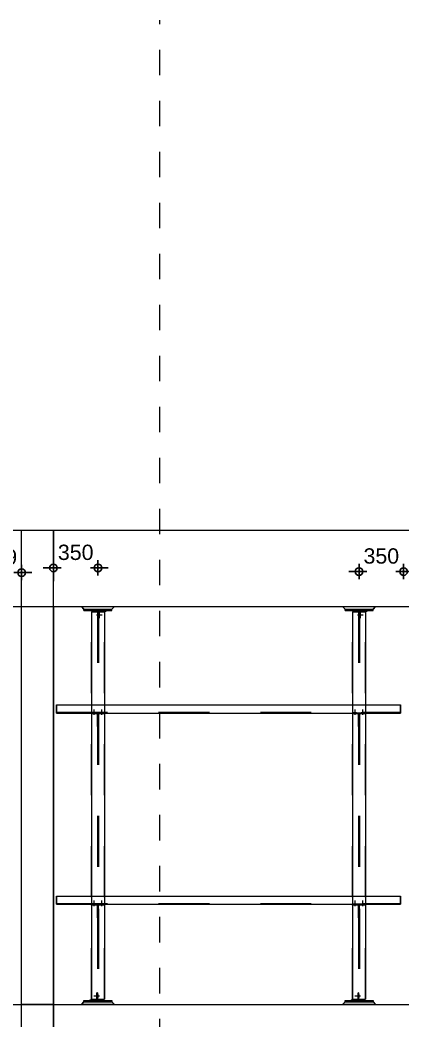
# Model space of a CAD drawing. Header units: millimetres. Extents: x 652937 to 1670132, y 1473552 to 2851037.
# Drawn here: x 663585.98 to 663588.98, y 1524533.39 to 1524541.24 of the extents above; entities that cross this region are included whole.
import ezdxf

# ---------------------------------------------------------------- set-up
doc = ezdxf.new("R2010")
doc.units = ezdxf.units.MM
for name, pattern in [('XKITLINE00', [0]), ('XKITLINE01', [4, 1, -1, 1, -1]), ('XKITLINE02', [4, 2, -2])]:
    doc.linetypes.add(name, pattern=pattern)
for name, color, linetype, lineweight in [('Bolt', 7, 'Continuous', 0), ('Part', 7, 'Continuous', 0), ('S-GRID', 7, 'Continuous', 9)]:
    doc.layers.add(name, color=color, linetype=linetype, lineweight=lineweight)
doc.layers.add('S-DIM', color=7, linetype='Continuous')
doc.styles.add('Arial', font='arial.ttf')
doc.dimstyles.new('Dim 40 - Cen', dxfattribs={"dimscale": 0.04, "dimtxt": 3, "dimasz": 1, "dimexe": 0, "dimexo": 1, "dimgap": 1.5, "dimtad": 1, "dimdec": 0, "dimlfac": 1000, "dimzin": 1, "dimdsep": 46, "dimtxsty": 'Arial', "dimblk": 'CEN1', "dimcen": 0.09, "dimclrd": 7, "dimclre": 7, "dimclrt": 7, "dimadec": 0, "dimazin": 0, "dimtfac": 1, "dimtdec": 0, "dimtix": 1, "dimtofl": 0, "dimtmove": 2, "dimatfit": 3, "dimfxl": 1, "dimtfill": 1, "dimtolj": 1, "dimtzin": 0, "dimarcsym": 1})

# ---------------------------------------------------------------- blocks, each defined once
blk = doc.blocks.new('*A39394463')
at = {"layer": 'S-GRID', "color": 7, "linetype": 'XKITLINE01', "lineweight": 0}
blk.add_line((-30.905117, -83.220099), (129.806536, -83.220099), dxfattribs=at)
blk = doc.blocks.new('*A39434467')
at = {"layer": 'S-GRID', "color": 7, "linetype": 'XKITLINE01', "lineweight": 0}
blk.add_line((-30.905117, -64.620099), (129.806536, -64.620099), dxfattribs=at)
blk = doc.blocks.new('*A39504474')
at = {"layer": 'Bolt'}
for points in [[(9.007, -71.765), (9.007, -71.795), (8.937, -71.795), (8.937, -71.765)], [(9.007, -71.795), (9.007, -71.825), (8.937, -71.825), (8.937, -71.795)], [(9.307, -71.765), (9.307, -71.795), (9.237, -71.795), (9.237, -71.765)], [(9.307, -71.795), (9.307, -71.825), (9.237, -71.825), (9.237, -71.795)]]:
    blk.add_hatch(color=7, dxfattribs=at).paths.add_polyline_path(points, flags=17)
at = {"layer": 'Bolt', "color": 7, "linetype": 'XKITLINE00', "lineweight": 0}
for p, q in [((8.937, -71.795), (8.937, -71.765)), ((8.937, -71.825), (8.937, -71.795)), ((8.972, -71.865), (8.972, -71.65)), ((9.007, -71.795), (9.007, -71.765)), ((9.007, -71.825), (9.007, -71.795)), ((9.237, -71.795), (9.237, -71.765)), ((9.237, -71.825), (9.237, -71.795)), ((9.272, -71.865), (9.272, -71.65)), ((9.307, -71.795), (9.307, -71.765)), ((9.307, -71.825), (9.307, -71.795))]:
    blk.add_line(p, q, dxfattribs=at)
blk = doc.blocks.new('*A39514475')
at = {"layer": 'Part', "color": 7, "linetype": 'XKITLINE00', "lineweight": 0}
for p, q in [((8.572017, -67.770099), (8.572017, -67.720099)), ((8.572017, -67.720099), (9.672017, -67.720099)), ((8.572017, -67.770099), (9.672128, -67.770099)), ((9.672017, -67.770099), (9.672017, -67.720099)), ((9.672128, -67.770099), (9.672128, -67.720099))]:
    blk.add_line(p, q, dxfattribs=at)
at = {"layer": 'Part', "color": 7, "linetype": 'XKITLINE02', "lineweight": 0}
for p, q in [((8.572128, -67.770099), (8.572128, -67.720099)), ((9.672128, -67.720099), (9.672017, -67.720099)), ((9.672017, -67.720099), (9.672128, -67.720099))]:
    blk.add_line(p, q, dxfattribs=at)
blk = doc.blocks.new('*A39524476')
at = {"layer": 'Part', "color": 7, "linetype": 'XKITLINE00', "lineweight": 0}
for p, q in [((9.137042, -67.770099), (9.137042, -67.820099)), ((9.162042, -67.795099), (9.162042, -67.820099)), ((9.162042, -67.795099), (9.437042, -67.795099)), ((9.162103, -67.795099), (9.162103, -67.820099)), ((9.437042, -67.795099), (9.437042, -67.770099)), ((9.437103, -67.795099), (9.437103, -67.770099))]:
    blk.add_line(p, q, dxfattribs=at)
at = {"layer": 'Part', "color": 7, "linetype": 'XKITLINE02', "lineweight": 0}
for p, q in [((9.137042, -67.770099), (9.437103, -67.770099)), ((9.137042, -67.820099), (9.137042, -68.070099)), ((9.137103, -68.070099), (9.137103, -67.770099)), ((9.162042, -67.820099), (9.162042, -68.070099)), ((9.162103, -67.820099), (9.162103, -68.070099)), ((9.437103, -67.795099), (9.437042, -67.795099)), ((9.437042, -67.795099), (9.437103, -67.795099)), ((9.137042, -68.070099), (9.162103, -68.070099))]:
    blk.add_line(p, q, dxfattribs=at)
blk = doc.blocks.new('*A39534477')
at = {"layer": 'Part', "color": 7, "linetype": 'XKITLINE00', "lineweight": 0}
for p, q in [((8.471997, -67.620099), (8.572017, -67.720099)), ((8.572017, -67.720099), (9.672017, -67.720099)), ((9.771997, -67.620099), (9.672017, -67.720099)), ((9.672128, -67.720099), (9.772148, -67.620099))]:
    blk.add_line(p, q, dxfattribs=at)
at = {"layer": 'Part', "color": 7, "linetype": 'XKITLINE02', "lineweight": 0}
for p, q in [((8.472148, -67.620099), (8.471997, -67.620099)), ((8.471997, -67.620099), (9.772148, -67.620099)), ((8.572128, -67.720099), (8.472148, -67.620099)), ((9.672017, -67.720099), (9.672128, -67.720099)), ((9.672017, -67.720099), (9.672128, -67.720099))]:
    blk.add_line(p, q, dxfattribs=at)
blk = doc.blocks.new('*A39544478')
at = {"layer": 'Bolt', "color": 7, "linetype": 'XKITLINE02', "lineweight": 0}
for p, q in [((9.067473, -67.945099), (9.282073, -67.945099)), ((9.107066, -67.910099), (9.137066, -67.910099)), ((9.10708, -67.980099), (9.13708, -67.980099)), ((9.137053, -67.910099), (9.162053, -67.910099)), ((9.137092, -67.980099), (9.162092, -67.980099))]:
    blk.add_line(p, q, dxfattribs=at)
blk = doc.blocks.new('*A39554479')
at = {"layer": 'Bolt'}
for points in [[(8.687, -67.77), (8.687, -67.72), (8.757, -67.72), (8.757, -67.77)], [(9.487, -67.77), (9.487, -67.72), (9.557, -67.72), (9.557, -67.77)]]:
    blk.add_hatch(color=7, dxfattribs=at).paths.add_polyline_path(points, flags=17)
at = {"layer": 'Bolt', "color": 7, "linetype": 'XKITLINE00', "lineweight": 0}
for p, q in [((8.687, -67.72), (8.687, -67.77)), ((8.722, -67.72), (8.722, -67.77)), ((8.757, -67.72), (8.757, -67.77)), ((9.487, -67.72), (9.487, -67.77)), ((9.522, -67.72), (9.522, -67.77)), ((9.557, -67.72), (9.557, -67.77))]:
    blk.add_line(p, q, dxfattribs=at)
blk = doc.blocks.new('*A39564480')
at = {"layer": 'Part', "color": 7, "linetype": 'XKITLINE00', "lineweight": 0}
for p, q in [((8.871897, -71.825099), (8.871897, -71.795099)), ((9.372017, -71.825099), (8.871897, -71.825099)), ((9.371897, -71.825099), (9.371897, -71.795099)), ((9.372017, -71.825099), (9.371897, -71.825099)), ((9.372017, -71.795099), (9.372017, -71.825099))]:
    blk.add_line(p, q, dxfattribs=at)
at = {"layer": 'Part', "color": 7, "linetype": 'XKITLINE02', "lineweight": 0}
for p, q in [((9.372017, -71.795099), (8.871897, -71.795099)), ((8.872017, -71.825099), (8.872017, -71.795099)), ((9.371897, -71.795099), (9.372017, -71.795099))]:
    blk.add_line(p, q, dxfattribs=at)
blk = doc.blocks.new('*A40234547')
at = {"layer": 'Part', "color": 7, "linetype": 'XKITLINE00', "lineweight": 0}
for p, q in [((6.121892, -99.720099), (6.121892, -83.220099)), ((7.371892, -83.220099), (6.121892, -83.220099)), ((7.371892, -99.720099), (7.371892, -83.220099)), ((7.372293, -86.220099), (7.372293, -97.720099)), ((7.371892, -99.720099), (6.121892, -99.720099))]:
    blk.add_line(p, q, dxfattribs=at)
at = {"layer": 'Part', "color": 7, "linetype": 'XKITLINE02', "lineweight": 0}
for p, q in [((6.122293, -99.720099), (6.122293, -83.220099)), ((7.372293, -83.220099), (7.371892, -83.220099)), ((7.372293, -83.220099), (7.372293, -86.220099)), ((7.372293, -97.720099), (7.372293, -99.720099)), ((7.372293, -99.720099), (7.371892, -99.720099))]:
    blk.add_line(p, q, dxfattribs=at)
blk = doc.blocks.new('*A40274551')
at = {"layer": 'S-GRID', "color": 7, "linetype": 'XKITLINE01', "lineweight": 0}
blk.add_line((11.546889, -148.786781), (11.546889, -44.620099), dxfattribs=at)
blk = doc.blocks.new('*A40414565')
at = {"layer": 'Part', "color": 7, "linetype": 'XKITLINE00', "lineweight": 0}
for p, q in [((19.356876, -79.475099), (19.356876, -79.325099)), ((19.356876, -79.325099), (19.386876, -79.325099)), ((19.356966, -79.825099), (19.356876, -79.475099)), ((19.356876, -79.475099), (19.386876, -79.475099)), ((19.386876, -79.475099), (19.386876, -79.325099)), ((19.386876, -79.475099), (19.386966, -79.825099)), ((19.386996, -79.825099), (19.386996, -79.325099)), ((19.356996, -79.825099), (19.356966, -79.825099)), ((19.356966, -79.825099), (19.386996, -79.825099))]:
    blk.add_line(p, q, dxfattribs=at)
at = {"layer": 'Part', "color": 7, "linetype": 'XKITLINE02', "lineweight": 0}
for p, q in [((19.356876, -79.325099), (19.356996, -79.325099)), ((19.356996, -79.325099), (19.356996, -79.825099)), ((19.386876, -79.325099), (19.386996, -79.325099)), ((19.386996, -79.325099), (19.386876, -79.325099))]:
    blk.add_line(p, q, dxfattribs=at)
blk = doc.blocks.new('*A40424566')
at = {"layer": 'Part', "color": 7, "linetype": 'XKITLINE00', "lineweight": 0}
for p, q in [((19.121876, -79.325099), (19.121876, -79.295099)), ((19.621996, -79.325099), (19.121876, -79.325099)), ((19.621876, -79.325099), (19.621876, -79.295099)), ((19.621996, -79.325099), (19.621876, -79.325099)), ((19.621996, -79.295099), (19.621996, -79.325099))]:
    blk.add_line(p, q, dxfattribs=at)
at = {"layer": 'Part', "color": 7, "linetype": 'XKITLINE02', "lineweight": 0}
for p, q in [((19.621996, -79.295099), (19.121876, -79.295099)), ((19.121996, -79.325099), (19.121996, -79.295099)), ((19.621876, -79.295099), (19.621996, -79.295099))]:
    blk.add_line(p, q, dxfattribs=at)
blk = doc.blocks.new('*A40434567')
at = {"layer": 'Part', "color": 7, "linetype": 'XKITLINE00', "lineweight": 0}
for p, q in [((19.356876, -71.975099), (19.356876, -71.825099)), ((19.356876, -71.825099), (19.386876, -71.825099)), ((19.386876, -71.975099), (19.386876, -71.825099)), ((19.386996, -72.325099), (19.386996, -71.825099)), ((19.356966, -72.325099), (19.356876, -71.975099)), ((19.356876, -71.975099), (19.386876, -71.975099)), ((19.386876, -71.975099), (19.386966, -72.325099)), ((19.356996, -72.325099), (19.356966, -72.325099)), ((19.356966, -72.325099), (19.386996, -72.325099))]:
    blk.add_line(p, q, dxfattribs=at)
at = {"layer": 'Part', "color": 7, "linetype": 'XKITLINE02', "lineweight": 0}
for p, q in [((19.356876, -71.825099), (19.356996, -71.825099)), ((19.356996, -71.825099), (19.356996, -72.325099)), ((19.386876, -71.825099), (19.386996, -71.825099)), ((19.386996, -71.825099), (19.386876, -71.825099))]:
    blk.add_line(p, q, dxfattribs=at)
blk = doc.blocks.new('*A40444568')
at = {"layer": 'Bolt'}
for points in [[(19.257, -79.265), (19.257, -79.295), (19.187, -79.295), (19.187, -79.265)], [(19.557, -79.265), (19.557, -79.295), (19.487, -79.295), (19.487, -79.265)], [(19.257, -79.295), (19.257, -79.325), (19.187, -79.325), (19.187, -79.295)], [(19.557, -79.295), (19.557, -79.325), (19.487, -79.325), (19.487, -79.295)]]:
    blk.add_hatch(color=7, dxfattribs=at).paths.add_polyline_path(points, flags=17)
at = {"layer": 'Bolt', "color": 7, "linetype": 'XKITLINE00', "lineweight": 0}
for p, q in [((19.187, -79.295), (19.187, -79.265)), ((19.222, -79.365), (19.222, -79.15)), ((19.257, -79.295), (19.257, -79.265)), ((19.487, -79.295), (19.487, -79.265)), ((19.522, -79.365), (19.522, -79.15)), ((19.557, -79.295), (19.557, -79.265)), ((19.187, -79.325), (19.187, -79.295)), ((19.257, -79.325), (19.257, -79.295)), ((19.487, -79.325), (19.487, -79.295)), ((19.557, -79.325), (19.557, -79.295))]:
    blk.add_line(p, q, dxfattribs=at)
blk = doc.blocks.new('*A40454569')
at = {"layer": 'Part', "color": 7, "linetype": 'XKITLINE00', "lineweight": 0}
for p, q in [((7.497034, -78.970099), (20.997055, -78.970099)), ((7.497034, -78.970099), (7.497034, -79.295099)), ((20.99706, -78.970099), (20.997055, -78.970099)), ((20.997055, -78.970099), (20.997055, -79.295099)), ((20.997145, -78.970099), (20.997139, -78.970099)), ((20.997139, -78.970099), (20.997139, -79.265099)), ((20.997145, -79.265099), (20.997145, -79.295099)), ((7.497034, -79.295099), (20.997055, -79.295099))]:
    blk.add_line(p, q, dxfattribs=at)
at = {"layer": 'Part', "color": 7, "linetype": 'XKITLINE02', "lineweight": 0}
for p, q in [((7.49704, -79.265099), (7.49704, -78.970099)), ((7.49704, -79.265099), (20.997139, -79.265099)), ((7.497118, -79.265099), (7.497118, -78.970099)), ((7.497124, -79.295099), (7.497124, -78.970099)), ((20.997055, -78.970099), (20.997145, -78.970099)), ((20.99706, -79.265099), (20.99706, -78.970099)), ((20.997139, -79.265099), (20.99706, -79.265099)), ((20.997145, -78.970099), (20.997145, -79.265099)), ((20.997055, -79.295099), (20.997145, -79.295099)), ((20.997055, -79.295099), (20.997145, -79.295099))]:
    blk.add_line(p, q, dxfattribs=at)
blk = doc.blocks.new('*A40474571')
at = {"layer": 'Part', "color": 7, "linetype": 'XKITLINE00', "lineweight": 0}
for p, q in [((6.121892, -83.220099), (6.121892, -64.620099)), ((6.121892, -64.620099), (7.371892, -64.620099)), ((7.371892, -83.220099), (7.371892, -64.620099)), ((7.372293, -67.620099), (7.372293, -83.220099)), ((7.371892, -83.220099), (6.121892, -83.220099))]:
    blk.add_line(p, q, dxfattribs=at)
at = {"layer": 'Part', "color": 7, "linetype": 'XKITLINE02', "lineweight": 0}
for p, q in [((6.122293, -83.220099), (6.122293, -64.620099)), ((7.371892, -64.620099), (7.372293, -64.620099)), ((7.371892, -64.620099), (7.372293, -64.620099)), ((7.372293, -64.620099), (7.372293, -67.620099)), ((7.372293, -83.220099), (7.371892, -83.220099)), ((7.371892, -83.220099), (7.372293, -83.220099))]:
    blk.add_line(p, q, dxfattribs=at)
blk = doc.blocks.new('*A40494573')
at = {"layer": 'Part', "color": 7, "linetype": 'XKITLINE00', "lineweight": 0}
for p, q in [((8.872022, -67.820099), (8.87203, -67.820099)), ((8.872022, -67.820099), (8.872022, -71.470099)), ((8.872022, -67.820099), (9.37203, -67.820099)), ((9.372022, -67.820099), (9.372022, -71.470099)), ((9.372115, -67.820099), (9.372115, -71.470099)), ((9.372123, -67.820099), (9.372115, -67.820099)), ((8.872022, -71.825099), (8.872022, -78.970099)), ((9.372022, -71.795099), (9.372022, -78.970099)), ((9.372115, -71.795099), (9.372115, -78.970099)), ((8.872022, -79.325099), (8.872022, -83.020099)), ((9.372022, -79.295099), (9.372022, -83.020099)), ((9.372115, -79.295099), (9.372115, -83.020099)), ((8.872022, -83.020099), (8.87203, -83.020099)), ((8.872022, -83.020099), (9.37203, -83.020099)), ((9.372115, -83.020099), (9.372123, -83.020099))]:
    blk.add_line(p, q, dxfattribs=at)
at = {"layer": 'Part', "color": 7, "linetype": 'XKITLINE02', "lineweight": 0}
for p, q in [((8.87203, -67.820099), (8.87203, -83.020099)), ((8.872115, -83.020099), (8.872115, -67.820099)), ((8.872115, -67.820099), (8.872123, -67.820099)), ((8.872123, -67.820099), (8.872123, -83.020099)), ((9.10703, -67.820099), (9.10703, -83.020099)), ((9.107115, -67.820099), (9.107115, -83.020099)), ((9.13703, -67.820099), (9.13703, -83.020099)), ((9.137115, -67.820099), (9.137115, -83.020099)), ((9.37203, -67.820099), (9.37203, -83.020099)), ((9.37203, -67.820099), (9.372115, -67.820099)), ((9.37203, -67.820099), (9.372123, -67.820099)), ((9.372123, -83.020099), (9.372123, -67.820099)), ((8.872022, -71.470099), (8.872022, -71.825099)), ((9.372022, -71.470099), (9.372022, -71.795099)), ((9.372115, -71.470099), (9.372115, -71.795099)), ((8.872022, -78.970099), (8.872022, -79.325099)), ((9.372022, -78.970099), (9.372022, -79.295099)), ((9.372115, -78.970099), (9.372115, -79.295099)), ((8.872123, -83.020099), (8.872115, -83.020099)), ((9.37203, -83.020099), (9.372115, -83.020099)), ((9.37203, -83.020099), (9.372123, -83.020099))]:
    blk.add_line(p, q, dxfattribs=at)
blk = doc.blocks.new('*A40544578')
at = {"layer": 'Bolt'}
for points in [[(9.007, -79.265), (9.007, -79.295), (8.937, -79.295), (8.937, -79.265)], [(9.307, -79.265), (9.307, -79.295), (9.237, -79.295), (9.237, -79.265)], [(9.007, -79.295), (9.007, -79.325), (8.937, -79.325), (8.937, -79.295)], [(9.307, -79.295), (9.307, -79.325), (9.237, -79.325), (9.237, -79.295)]]:
    blk.add_hatch(color=7, dxfattribs=at).paths.add_polyline_path(points, flags=17)
at = {"layer": 'Bolt', "color": 7, "linetype": 'XKITLINE00', "lineweight": 0}
for p, q in [((8.937, -79.295), (8.937, -79.265)), ((8.972, -79.365), (8.972, -79.15)), ((9.007, -79.295), (9.007, -79.265)), ((9.237, -79.295), (9.237, -79.265)), ((9.272, -79.365), (9.272, -79.15)), ((9.307, -79.295), (9.307, -79.265)), ((8.937, -79.325), (8.937, -79.295)), ((9.007, -79.325), (9.007, -79.295)), ((9.237, -79.325), (9.237, -79.295)), ((9.307, -79.325), (9.307, -79.295))]:
    blk.add_line(p, q, dxfattribs=at)
blk = doc.blocks.new('*A40554579')
at = {"layer": 'Part', "color": 7, "linetype": 'XKITLINE00', "lineweight": 0}
for p, q in [((8.871897, -79.325099), (8.871897, -79.295099)), ((9.372017, -79.325099), (8.871897, -79.325099)), ((9.371897, -79.325099), (9.371897, -79.295099)), ((9.372017, -79.325099), (9.371897, -79.325099)), ((9.372017, -79.295099), (9.372017, -79.325099))]:
    blk.add_line(p, q, dxfattribs=at)
at = {"layer": 'Part', "color": 7, "linetype": 'XKITLINE02', "lineweight": 0}
for p, q in [((9.372017, -79.295099), (8.871897, -79.295099)), ((8.872017, -79.325099), (8.872017, -79.295099)), ((9.371897, -79.295099), (9.372017, -79.295099))]:
    blk.add_line(p, q, dxfattribs=at)
blk = doc.blocks.new('*A40564580')
at = {"layer": 'Part', "color": 7, "linetype": 'XKITLINE00', "lineweight": 0}
for p, q in [((9.106897, -79.475099), (9.106897, -79.325099)), ((9.106897, -79.325099), (9.136897, -79.325099)), ((9.106987, -79.825099), (9.106897, -79.475099)), ((9.106897, -79.475099), (9.136897, -79.475099)), ((9.136897, -79.475099), (9.136897, -79.325099)), ((9.136897, -79.475099), (9.136987, -79.825099)), ((9.137017, -79.825099), (9.137017, -79.325099)), ((9.107017, -79.825099), (9.106987, -79.825099)), ((9.106987, -79.825099), (9.137017, -79.825099))]:
    blk.add_line(p, q, dxfattribs=at)
at = {"layer": 'Part', "color": 7, "linetype": 'XKITLINE02', "lineweight": 0}
for p, q in [((9.106897, -79.325099), (9.107017, -79.325099)), ((9.107017, -79.325099), (9.107017, -79.825099)), ((9.136897, -79.325099), (9.137017, -79.325099)), ((9.137017, -79.325099), (9.136897, -79.325099))]:
    blk.add_line(p, q, dxfattribs=at)
blk = doc.blocks.new('*A40574581')
at = {"layer": 'Part', "color": 7, "linetype": 'XKITLINE00', "lineweight": 0}
for p, q in [((9.106897, -71.975099), (9.106897, -71.825099)), ((9.106897, -71.825099), (9.136897, -71.825099)), ((9.136897, -71.975099), (9.136897, -71.825099)), ((9.137017, -72.325099), (9.137017, -71.825099)), ((9.106987, -72.325099), (9.106897, -71.975099)), ((9.106897, -71.975099), (9.136897, -71.975099)), ((9.136897, -71.975099), (9.136987, -72.325099)), ((9.107017, -72.325099), (9.106987, -72.325099)), ((9.106987, -72.325099), (9.137017, -72.325099))]:
    blk.add_line(p, q, dxfattribs=at)
at = {"layer": 'Part', "color": 7, "linetype": 'XKITLINE02', "lineweight": 0}
for p, q in [((9.106897, -71.825099), (9.107017, -71.825099)), ((9.107017, -71.825099), (9.107017, -72.325099)), ((9.136897, -71.825099), (9.137017, -71.825099)), ((9.137017, -71.825099), (9.136897, -71.825099))]:
    blk.add_line(p, q, dxfattribs=at)
blk = doc.blocks.new('*A40594583')
at = {"layer": 'Bolt'}
for points in [[(19.257, -71.765), (19.257, -71.795), (19.187, -71.795), (19.187, -71.765)], [(19.257, -71.795), (19.257, -71.825), (19.187, -71.825), (19.187, -71.795)], [(19.557, -71.765), (19.557, -71.795), (19.487, -71.795), (19.487, -71.765)], [(19.557, -71.795), (19.557, -71.825), (19.487, -71.825), (19.487, -71.795)]]:
    blk.add_hatch(color=7, dxfattribs=at).paths.add_polyline_path(points, flags=17)
at = {"layer": 'Bolt', "color": 7, "linetype": 'XKITLINE00', "lineweight": 0}
for p, q in [((19.187, -71.795), (19.187, -71.765)), ((19.187, -71.825), (19.187, -71.795)), ((19.222, -71.865), (19.222, -71.65)), ((19.257, -71.795), (19.257, -71.765)), ((19.257, -71.825), (19.257, -71.795)), ((19.487, -71.795), (19.487, -71.765)), ((19.487, -71.825), (19.487, -71.795)), ((19.522, -71.865), (19.522, -71.65)), ((19.557, -71.795), (19.557, -71.765)), ((19.557, -71.825), (19.557, -71.795))]:
    blk.add_line(p, q, dxfattribs=at)
blk = doc.blocks.new('*A40604584')
at = {"layer": 'Part', "color": 7, "linetype": 'XKITLINE00', "lineweight": 0}
for p, q in [((18.821996, -67.770099), (18.821996, -67.720099)), ((18.821996, -67.720099), (19.921996, -67.720099)), ((18.821996, -67.770099), (19.922106, -67.770099)), ((19.921996, -67.770099), (19.921996, -67.720099)), ((19.922106, -67.770099), (19.922106, -67.720099))]:
    blk.add_line(p, q, dxfattribs=at)
at = {"layer": 'Part', "color": 7, "linetype": 'XKITLINE02', "lineweight": 0}
for p, q in [((18.822106, -67.770099), (18.822106, -67.720099)), ((19.922106, -67.720099), (19.921996, -67.720099)), ((19.921996, -67.720099), (19.922106, -67.720099))]:
    blk.add_line(p, q, dxfattribs=at)
blk = doc.blocks.new('*A40614585')
at = {"layer": 'Part', "color": 7, "linetype": 'XKITLINE00', "lineweight": 0}
for p, q in [((19.387021, -67.770099), (19.387021, -67.820099)), ((19.412021, -67.795099), (19.412021, -67.820099)), ((19.412021, -67.795099), (19.687021, -67.795099)), ((19.412081, -67.795099), (19.412081, -67.820099)), ((19.687021, -67.795099), (19.687021, -67.770099)), ((19.687081, -67.795099), (19.687081, -67.770099))]:
    blk.add_line(p, q, dxfattribs=at)
at = {"layer": 'Part', "color": 7, "linetype": 'XKITLINE02', "lineweight": 0}
for p, q in [((19.387021, -67.770099), (19.687081, -67.770099)), ((19.387021, -67.820099), (19.387021, -68.070099)), ((19.387081, -68.070099), (19.387081, -67.770099)), ((19.412021, -67.820099), (19.412021, -68.070099)), ((19.412081, -67.820099), (19.412081, -68.070099)), ((19.687081, -67.795099), (19.687021, -67.795099)), ((19.687021, -67.795099), (19.687081, -67.795099)), ((19.387021, -68.070099), (19.412081, -68.070099))]:
    blk.add_line(p, q, dxfattribs=at)
blk = doc.blocks.new('*A40624586')
at = {"layer": 'Part', "color": 7, "linetype": 'XKITLINE00', "lineweight": 0}
for p, q in [((18.721976, -67.620099), (18.821996, -67.720099)), ((18.821996, -67.720099), (19.921996, -67.720099)), ((20.021976, -67.620099), (19.921996, -67.720099)), ((19.922106, -67.720099), (20.022126, -67.620099))]:
    blk.add_line(p, q, dxfattribs=at)
at = {"layer": 'Part', "color": 7, "linetype": 'XKITLINE02', "lineweight": 0}
for p, q in [((18.722126, -67.620099), (18.721976, -67.620099)), ((18.721976, -67.620099), (20.022126, -67.620099)), ((18.822106, -67.720099), (18.722126, -67.620099)), ((19.921996, -67.720099), (19.922106, -67.720099)), ((19.921996, -67.720099), (19.922106, -67.720099))]:
    blk.add_line(p, q, dxfattribs=at)
blk = doc.blocks.new('*A40634587')
at = {"layer": 'Bolt', "color": 7, "linetype": 'XKITLINE02', "lineweight": 0}
for p, q in [((19.317451, -67.945099), (19.532051, -67.945099)), ((19.357044, -67.910099), (19.387044, -67.910099)), ((19.357058, -67.980099), (19.387058, -67.980099)), ((19.387031, -67.910099), (19.412031, -67.910099)), ((19.38707, -67.980099), (19.41207, -67.980099))]:
    blk.add_line(p, q, dxfattribs=at)
blk = doc.blocks.new('*A40644588')
at = {"layer": 'Bolt'}
for points in [[(18.937, -67.77), (18.937, -67.72), (19.007, -67.72), (19.007, -67.77)], [(19.737, -67.77), (19.737, -67.72), (19.807, -67.72), (19.807, -67.77)]]:
    blk.add_hatch(color=7, dxfattribs=at).paths.add_polyline_path(points, flags=17)
at = {"layer": 'Bolt', "color": 7, "linetype": 'XKITLINE00', "lineweight": 0}
for p, q in [((18.937, -67.72), (18.937, -67.77)), ((18.972, -67.72), (18.972, -67.77)), ((19.007, -67.72), (19.007, -67.77)), ((19.737, -67.72), (19.737, -67.77)), ((19.772, -67.72), (19.772, -67.77)), ((19.807, -67.72), (19.807, -67.77))]:
    blk.add_line(p, q, dxfattribs=at)
blk = doc.blocks.new('*A40654589')
at = {"layer": 'Part', "color": 7, "linetype": 'XKITLINE00', "lineweight": 0}
for p, q in [((19.121876, -71.825099), (19.121876, -71.795099)), ((19.621996, -71.825099), (19.121876, -71.825099)), ((19.621876, -71.825099), (19.621876, -71.795099)), ((19.621996, -71.825099), (19.621876, -71.825099)), ((19.621996, -71.795099), (19.621996, -71.825099))]:
    blk.add_line(p, q, dxfattribs=at)
at = {"layer": 'Part', "color": 7, "linetype": 'XKITLINE02', "lineweight": 0}
for p, q in [((19.621996, -71.795099), (19.121876, -71.795099)), ((19.121996, -71.825099), (19.121996, -71.795099)), ((19.621876, -71.795099), (19.621996, -71.795099))]:
    blk.add_line(p, q, dxfattribs=at)
blk = doc.blocks.new('*A40804604')
at = {"layer": 'Part', "color": 7, "linetype": 'XKITLINE00', "lineweight": 0}
for p, q in [((7.497034, -71.470099), (20.997055, -71.470099)), ((7.497034, -71.470099), (7.497034, -71.795099)), ((7.497034, -71.795099), (20.997055, -71.795099)), ((20.99706, -71.470099), (20.997055, -71.470099)), ((20.997055, -71.470099), (20.997055, -71.795099)), ((20.997145, -71.470099), (20.997139, -71.470099)), ((20.997139, -71.470099), (20.997139, -71.765099)), ((20.997145, -71.765099), (20.997145, -71.795099))]:
    blk.add_line(p, q, dxfattribs=at)
at = {"layer": 'Part', "color": 7, "linetype": 'XKITLINE02', "lineweight": 0}
for p, q in [((7.49704, -71.765099), (7.49704, -71.470099)), ((7.49704, -71.765099), (20.997139, -71.765099)), ((7.497118, -71.765099), (7.497118, -71.470099)), ((7.497124, -71.795099), (7.497124, -71.470099)), ((20.997055, -71.470099), (20.997145, -71.470099)), ((20.997055, -71.795099), (20.997145, -71.795099)), ((20.997055, -71.795099), (20.997145, -71.795099)), ((20.99706, -71.765099), (20.99706, -71.470099)), ((20.997139, -71.765099), (20.99706, -71.765099)), ((20.997145, -71.470099), (20.997145, -71.765099))]:
    blk.add_line(p, q, dxfattribs=at)
blk = doc.blocks.new('*A44765000')
at = {"layer": 'Part', "color": 7, "linetype": 'XKITLINE00', "lineweight": 0}
blk.add_line((-7.628107, -83.220099), (44.365166, -83.220099), dxfattribs=at)
blk = doc.blocks.new('*A44785002')
at = {"layer": 'Part', "color": 7, "linetype": 'XKITLINE00', "lineweight": 0}
for p, q in [((-7.628107, -64.620099), (44.365166, -64.620099)), ((-7.628107, -67.620099), (44.365166, -67.620099))]:
    blk.add_line(p, q, dxfattribs=at)
blk = doc.blocks.new('*A45255049')
at = {"layer": 'Part', "color": 7, "linetype": 'XKITLINE00', "lineweight": 0}
for p, q in [((19.122001, -67.820099), (19.122009, -67.820099)), ((19.122001, -67.820099), (19.122001, -71.470099)), ((19.122001, -67.820099), (19.622009, -67.820099)), ((19.622001, -67.820099), (19.622001, -71.470099)), ((19.622093, -67.820099), (19.622093, -71.470099)), ((19.622101, -67.820099), (19.622093, -67.820099)), ((19.122001, -71.825099), (19.122001, -78.970099)), ((19.622001, -71.795099), (19.622001, -78.970099)), ((19.622093, -71.795099), (19.622093, -78.970099)), ((19.122001, -79.325099), (19.122001, -83.020099)), ((19.622001, -79.295099), (19.622001, -83.020099)), ((19.622093, -79.295099), (19.622093, -83.020099)), ((19.122001, -83.020099), (19.122009, -83.020099)), ((19.122001, -83.020099), (19.622009, -83.020099)), ((19.622093, -83.020099), (19.622101, -83.020099))]:
    blk.add_line(p, q, dxfattribs=at)
at = {"layer": 'Part', "color": 7, "linetype": 'XKITLINE02', "lineweight": 0}
for p, q in [((19.122009, -67.820099), (19.122009, -83.020099)), ((19.122093, -83.020099), (19.122093, -67.820099)), ((19.122093, -67.820099), (19.122101, -67.820099)), ((19.122101, -67.820099), (19.122101, -83.020099)), ((19.357009, -67.820099), (19.357009, -83.020099)), ((19.357093, -67.820099), (19.357093, -83.020099)), ((19.387009, -67.820099), (19.387009, -83.020099)), ((19.387093, -67.820099), (19.387093, -83.020099)), ((19.622009, -67.820099), (19.622009, -83.020099)), ((19.622009, -67.820099), (19.622093, -67.820099)), ((19.622009, -67.820099), (19.622101, -67.820099)), ((19.622101, -83.020099), (19.622101, -67.820099)), ((19.122001, -71.470099), (19.122001, -71.825099)), ((19.622001, -71.470099), (19.622001, -71.795099)), ((19.622093, -71.470099), (19.622093, -71.795099)), ((19.122001, -78.970099), (19.122001, -79.325099)), ((19.622001, -78.970099), (19.622001, -79.295099)), ((19.622093, -78.970099), (19.622093, -79.295099)), ((19.122101, -83.020099), (19.122093, -83.020099)), ((19.622009, -83.020099), (19.622093, -83.020099)), ((19.622009, -83.020099), (19.622101, -83.020099))]:
    blk.add_line(p, q, dxfattribs=at)
blk = doc.blocks.new('*A45325056')
at = {"layer": 'Part', "color": 7, "linetype": 'XKITLINE02', "lineweight": 0}
for p, q in [((9.107103, -82.770099), (9.082042, -82.770099)), ((9.082042, -82.770099), (9.082042, -83.020099)), ((9.082103, -83.045099), (9.082103, -82.770099)), ((9.107042, -82.770099), (9.107042, -83.020099)), ((9.107103, -82.770099), (9.107103, -83.020099)), ((8.807042, -83.070099), (9.107103, -83.070099)), ((8.807103, -83.045099), (8.807103, -83.070099)), ((9.082042, -83.045099), (9.082103, -83.045099)), ((9.082042, -83.045099), (9.082103, -83.045099))]:
    blk.add_line(p, q, dxfattribs=at)
at = {"layer": 'Part', "color": 7, "linetype": 'XKITLINE00', "lineweight": 0}
for p, q in [((8.807042, -83.045099), (8.807042, -83.070099)), ((8.807042, -83.045099), (9.082042, -83.045099)), ((9.082042, -83.020099), (9.082042, -83.045099)), ((9.107042, -83.020099), (9.107042, -83.070099)), ((9.107103, -83.020099), (9.107103, -83.070099))]:
    blk.add_line(p, q, dxfattribs=at)
blk = doc.blocks.new('*A45335057')
at = {"layer": 'Part', "color": 7, "linetype": 'XKITLINE00', "lineweight": 0}
for p, q in [((8.471997, -83.220099), (8.572017, -83.120099)), ((8.572017, -83.120099), (9.672017, -83.120099)), ((9.672017, -83.120099), (9.771997, -83.220099)), ((9.672128, -83.120099), (9.772148, -83.220099))]:
    blk.add_line(p, q, dxfattribs=at)
at = {"layer": 'Part', "color": 7, "linetype": 'XKITLINE02', "lineweight": 0}
for p, q in [((8.572128, -83.120099), (8.472148, -83.220099)), ((8.572017, -83.120099), (8.572128, -83.120099)), ((9.672017, -83.120099), (9.672128, -83.120099)), ((9.672128, -83.120099), (9.672017, -83.120099)), ((9.772148, -83.220099), (8.471997, -83.220099)), ((9.772148, -83.220099), (9.771997, -83.220099))]:
    blk.add_line(p, q, dxfattribs=at)
blk = doc.blocks.new('*A45345058')
at = {"layer": 'Bolt', "color": 7, "linetype": 'XKITLINE02', "lineweight": 0}
for p, q in [((9.176673, -82.895099), (8.962073, -82.895099)), ((9.107053, -82.930099), (9.082053, -82.930099)), ((9.107092, -82.860099), (9.082092, -82.860099)), ((9.137066, -82.930099), (9.107066, -82.930099)), ((9.13708, -82.860099), (9.10708, -82.860099))]:
    blk.add_line(p, q, dxfattribs=at)
blk = doc.blocks.new('*A45355059')
at = {"layer": 'Bolt'}
for points in [[(8.687, -83.12), (8.687, -83.07), (8.757, -83.07), (8.757, -83.12)], [(9.487, -83.12), (9.487, -83.07), (9.557, -83.07), (9.557, -83.12)]]:
    blk.add_hatch(color=7, dxfattribs=at).paths.add_polyline_path(points, flags=17)
at = {"layer": 'Bolt', "color": 7, "linetype": 'XKITLINE00', "lineweight": 0}
for p, q in [((8.687, -83.12), (8.687, -83.07)), ((8.722, -83.12), (8.722, -83.07)), ((8.757, -83.12), (8.757, -83.07)), ((9.487, -83.12), (9.487, -83.07)), ((9.522, -83.12), (9.522, -83.07)), ((9.557, -83.12), (9.557, -83.07))]:
    blk.add_line(p, q, dxfattribs=at)
blk = doc.blocks.new('*A46075131')
at = {"layer": 'Bolt'}
for points in [[(18.937, -83.12), (18.937, -83.07), (19.007, -83.07), (19.007, -83.12)], [(19.737, -83.12), (19.737, -83.07), (19.807, -83.07), (19.807, -83.12)]]:
    blk.add_hatch(color=7, dxfattribs=at).paths.add_polyline_path(points, flags=17)
at = {"layer": 'Bolt', "color": 7, "linetype": 'XKITLINE00', "lineweight": 0}
for p, q in [((18.937, -83.12), (18.937, -83.07)), ((18.972, -83.12), (18.972, -83.07)), ((19.007, -83.12), (19.007, -83.07)), ((19.737, -83.12), (19.737, -83.07)), ((19.772, -83.12), (19.772, -83.07)), ((19.807, -83.12), (19.807, -83.07))]:
    blk.add_line(p, q, dxfattribs=at)
blk = doc.blocks.new('*A46085132')
at = {"layer": 'Bolt', "color": 7, "linetype": 'XKITLINE02', "lineweight": 0}
for p, q in [((19.426651, -82.895099), (19.212051, -82.895099)), ((19.357031, -82.930099), (19.332031, -82.930099)), ((19.35707, -82.860099), (19.33207, -82.860099)), ((19.387044, -82.930099), (19.357044, -82.930099)), ((19.387058, -82.860099), (19.357058, -82.860099))]:
    blk.add_line(p, q, dxfattribs=at)
blk = doc.blocks.new('*A46095133')
at = {"layer": 'Part', "color": 7, "linetype": 'XKITLINE00', "lineweight": 0}
for p, q in [((18.721976, -83.220099), (18.821996, -83.120099)), ((18.821996, -83.120099), (19.921996, -83.120099)), ((19.921996, -83.120099), (20.021976, -83.220099)), ((19.922106, -83.120099), (20.022126, -83.220099))]:
    blk.add_line(p, q, dxfattribs=at)
at = {"layer": 'Part', "color": 7, "linetype": 'XKITLINE02', "lineweight": 0}
for p, q in [((18.822106, -83.120099), (18.722126, -83.220099)), ((18.821996, -83.120099), (18.822106, -83.120099)), ((19.921996, -83.120099), (19.922106, -83.120099)), ((19.922106, -83.120099), (19.921996, -83.120099)), ((20.022126, -83.220099), (18.721976, -83.220099)), ((20.022126, -83.220099), (20.021976, -83.220099))]:
    blk.add_line(p, q, dxfattribs=at)
blk = doc.blocks.new('*A46105134')
at = {"layer": 'Part', "color": 7, "linetype": 'XKITLINE02', "lineweight": 0}
for p, q in [((19.357081, -82.770099), (19.332021, -82.770099)), ((19.332021, -82.770099), (19.332021, -83.020099)), ((19.332081, -83.045099), (19.332081, -82.770099)), ((19.357021, -82.770099), (19.357021, -83.020099)), ((19.357081, -82.770099), (19.357081, -83.020099)), ((19.057021, -83.070099), (19.357081, -83.070099)), ((19.057081, -83.045099), (19.057081, -83.070099)), ((19.332021, -83.045099), (19.332081, -83.045099)), ((19.332021, -83.045099), (19.332081, -83.045099))]:
    blk.add_line(p, q, dxfattribs=at)
at = {"layer": 'Part', "color": 7, "linetype": 'XKITLINE00', "lineweight": 0}
for p, q in [((19.057021, -83.045099), (19.057021, -83.070099)), ((19.057021, -83.045099), (19.332021, -83.045099)), ((19.332021, -83.020099), (19.332021, -83.045099)), ((19.357021, -83.020099), (19.357021, -83.070099)), ((19.357081, -83.020099), (19.357081, -83.070099))]:
    blk.add_line(p, q, dxfattribs=at)
blk = doc.blocks.new('*A46115135')
at = {"layer": 'Part', "color": 7, "linetype": 'XKITLINE00', "lineweight": 0}
for p, q in [((18.821996, -83.070099), (19.922106, -83.070099)), ((18.821996, -83.120099), (18.821996, -83.070099)), ((19.921996, -83.120099), (18.821996, -83.120099)), ((19.921996, -83.120099), (19.921996, -83.070099)), ((19.922106, -83.070099), (19.922106, -83.120099))]:
    blk.add_line(p, q, dxfattribs=at)
at = {"layer": 'Part', "color": 7, "linetype": 'XKITLINE02', "lineweight": 0}
for p, q in [((18.822106, -83.120099), (18.822106, -83.070099)), ((19.922106, -83.120099), (19.921996, -83.120099)), ((19.922106, -83.120099), (19.921996, -83.120099))]:
    blk.add_line(p, q, dxfattribs=at)
blk = doc.blocks.new('*A46325156')
at = {"layer": 'Part', "color": 7, "linetype": 'XKITLINE00', "lineweight": 0}
for p, q in [((8.572017, -83.070099), (9.672128, -83.070099)), ((8.572017, -83.120099), (8.572017, -83.070099)), ((9.672017, -83.120099), (8.572017, -83.120099)), ((9.672017, -83.120099), (9.672017, -83.070099)), ((9.672128, -83.070099), (9.672128, -83.120099))]:
    blk.add_line(p, q, dxfattribs=at)
at = {"layer": 'Part', "color": 7, "linetype": 'XKITLINE02', "lineweight": 0}
for p, q in [((8.572128, -83.120099), (8.572128, -83.070099)), ((9.672128, -83.120099), (9.672017, -83.120099)), ((9.672128, -83.120099), (9.672017, -83.120099))]:
    blk.add_line(p, q, dxfattribs=at)
blk = doc.blocks.new('CEN1')
at = {"color": 7}
for p, q in [((1.5, 0), (-1.5, 0)), ((0, 1.5), (0, -1.5))]:
    blk.add_line(p, q, dxfattribs=at)
blk.add_circle((0, 0), 0.75, dxfattribs=at)
blk = doc.blocks.new('*D5606')
at = {"layer": 'Defpoints', "color": 7, "transparency": 16777216}
for p in [(663585.6452, 1524536.9064), (663585.6452, 1524536.848), (663585.9943, 1524536.848)]:
    blk.add_point(p, dxfattribs=at)
at = {"layer": 'S-DIM', "color": 7, "lineweight": -2, "transparency": 16777216}
for p, q in [((663585.6052, 1524536.9064), (663585.5652, 1524536.9064)), ((663585.6452, 1524536.888), (663585.6452, 1524536.9064)), ((663585.9943, 1524536.888), (663585.9943, 1524536.9064)), ((663586.0343, 1524536.9064), (663586.0743, 1524536.9064))]:
    blk.add_line(p, q, dxfattribs=at)
at = {"layer": 'S-DIM', "color": 7, "lineweight": -2, "transparency": 16777216, "xscale": 0.04, "yscale": 0.04, "zscale": 0.04}
blk.add_blockref('CEN1', (663585.6452, 1524536.9064), dxfattribs=at)
at = {"layer": 'S-DIM', "color": 7, "lineweight": -2, "transparency": 16777216, "xscale": 0.04, "yscale": 0.04, "zscale": 0.04, "rotation": 180}
blk.add_blockref('CEN1', (663585.9943, 1524536.9064), dxfattribs=at)
at = {"layer": 'S-DIM', "color": 7, "transparency": 16777216, "insert": (663585.8197, 1524537.0277), "char_height": 0.12, "attachment_point": 5, "style": 'Arial', "bg_fill": 3, "box_fill_scale": 1.1, "bg_fill_color": 256, "bg_fill_true_color": 13158600, "bg_fill_transparency": 0}
blk.add_mtext('\\A1;349', dxfattribs=at)
blk = doc.blocks.new('*D5607')
at = {"layer": 'Defpoints', "color": 7, "transparency": 16777216}
for p in [(663586.5942, 1524536.9436), (663586.2443, 1524536.8618), (663586.5942, 1524536.8618)]:
    blk.add_point(p, dxfattribs=at)
at = {"layer": 'S-DIM', "color": 7, "lineweight": -2, "transparency": 16777216}
for p, q in [((663586.2043, 1524536.9436), (663586.1643, 1524536.9436)), ((663586.2443, 1524536.9018), (663586.2443, 1524536.9436)), ((663586.5942, 1524536.9018), (663586.5942, 1524536.9436)), ((663586.6342, 1524536.9436), (663586.6742, 1524536.9436))]:
    blk.add_line(p, q, dxfattribs=at)
at = {"layer": 'S-DIM', "color": 7, "lineweight": -2, "transparency": 16777216, "xscale": 0.04, "yscale": 0.04, "zscale": 0.04}
blk.add_blockref('CEN1', (663586.2443, 1524536.9436), dxfattribs=at)
at = {"layer": 'S-DIM', "color": 7, "lineweight": -2, "transparency": 16777216, "xscale": 0.04, "yscale": 0.04, "zscale": 0.04, "rotation": 180}
blk.add_blockref('CEN1', (663586.5942, 1524536.9436), dxfattribs=at)
at = {"layer": 'S-DIM', "color": 7, "transparency": 16777216, "insert": (663586.4192, 1524537.0649), "char_height": 0.12, "attachment_point": 5, "style": 'Arial', "bg_fill": 3, "box_fill_scale": 1.1, "bg_fill_color": 256, "bg_fill_true_color": 13158600, "bg_fill_transparency": 0}
blk.add_mtext('\\A1;350', dxfattribs=at)
blk = doc.blocks.new('*D5608')
at = {"layer": 'Defpoints', "color": 7, "transparency": 16777216}
for p in [(663588.9943, 1524536.915), (663588.6442, 1524536.8659), (663588.9943, 1524536.8659)]:
    blk.add_point(p, dxfattribs=at)
at = {"layer": 'S-DIM', "color": 7, "lineweight": -2, "transparency": 16777216}
for p, q in [((663588.6042, 1524536.915), (663588.5642, 1524536.915)), ((663588.6442, 1524536.9059), (663588.6442, 1524536.915)), ((663588.9943, 1524536.9059), (663588.9943, 1524536.915)), ((663589.0343, 1524536.915), (663589.0743, 1524536.915))]:
    blk.add_line(p, q, dxfattribs=at)
at = {"layer": 'S-DIM', "color": 7, "lineweight": -2, "transparency": 16777216, "xscale": 0.04, "yscale": 0.04, "zscale": 0.04}
blk.add_blockref('CEN1', (663588.6442, 1524536.915), dxfattribs=at)
at = {"layer": 'S-DIM', "color": 7, "lineweight": -2, "transparency": 16777216, "xscale": 0.04, "yscale": 0.04, "zscale": 0.04, "rotation": 180}
blk.add_blockref('CEN1', (663588.9943, 1524536.915), dxfattribs=at)
at = {"layer": 'S-DIM', "color": 7, "transparency": 16777216, "insert": (663588.8192, 1524537.0363), "char_height": 0.12, "attachment_point": 5, "style": 'Arial', "bg_fill": 3, "box_fill_scale": 1.1, "bg_fill_color": 256, "bg_fill_true_color": 13158600, "bg_fill_transparency": 0}
blk.add_mtext('\\A1;350', dxfattribs=at)

msp = doc.modelspace()

# ---------------------------------------------------------------- block references
at = {"color": 7, "lineweight": 0, "xscale": 0.2, "yscale": 0.2, "zscale": 0.2}
for name in ['*A40274551', '*A39434467', '*A44785002', '*A40474571', '*A39534477', '*A39514475', '*A39554479', '*A40494573', '*A39524476', '*A40624586', '*A40604584', '*A40644588', '*A45255049', '*A40614585', '*A39544478', '*A40634587', '*A40804604', '*A39504474', '*A40594583', '*A39564480', '*A40574581', '*A40654589', '*A40434567', '*A40454569', '*A40544578', '*A40444568', '*A40554579', '*A40564580', '*A40424566', '*A40414565', '*A39394463', '*A45335057', '*A46325156', '*A45355059', '*A45325056', '*A45345058', '*A46095133', '*A46115135', '*A46075131', '*A46105134', '*A46085132', '*A44765000', '*A40234547']:
    msp.add_blockref(name, (663584.7698, 1524550.1643), dxfattribs=at)

# ---------------------------------------------------------------- next in the draw order: dimensions: what is measured, and where the dimension line sits
at = {"layer": 'S-DIM', "color": 7}
for base, p1, p2, picture, middle in [((663585.6452, 1524536.9064), (663585.9943, 1524536.848), (663585.6452, 1524536.848), '*D5606', (663585.8197, 1524537.0277)), ((663586.5942, 1524536.9436), (663586.2443, 1524536.8618), (663586.5942, 1524536.8618), '*D5607', (663586.4192, 1524537.0649)), ((663588.9943, 1524536.915), (663588.6442, 1524536.8659), (663588.9943, 1524536.8659), '*D5608', (663588.8192, 1524537.0363))]:
    dim = msp.add_linear_dim(base=base, p1=p1, p2=p2, dimstyle='Dim 40 - Cen', override={"dimclrd": 7, "dimclre": 7, "dimclrt": 7}, dxfattribs=at)
    dim.commit()
    dim.dimension.update_dxf_attribs({"geometry": picture, "text_midpoint": middle})

doc.saveas('drawing.dxf')
